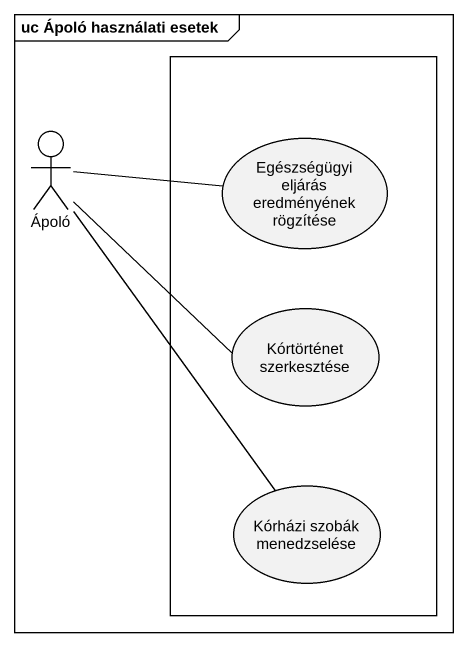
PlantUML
@startuml
mainframe uc Ápoló használati esetek
rectangle " " as rectangle1 {
  usecase "Egészségügyi eljárás eredményének rögzítése" as Egészségügyi_eljárás
  usecase "Kórtörténet szerkesztése" as Kórtörténet_szerkesztése
  usecase "Kórházi szobák menedzselése" as Kórházi_szobák_menedzselése
}
actor Ápoló
Ápoló -right- Egészségügyi_eljárás
Ápoló -- Kórtörténet_szerkesztése
Ápoló -- Kórházi_szobák_menedzselése
@enduml
